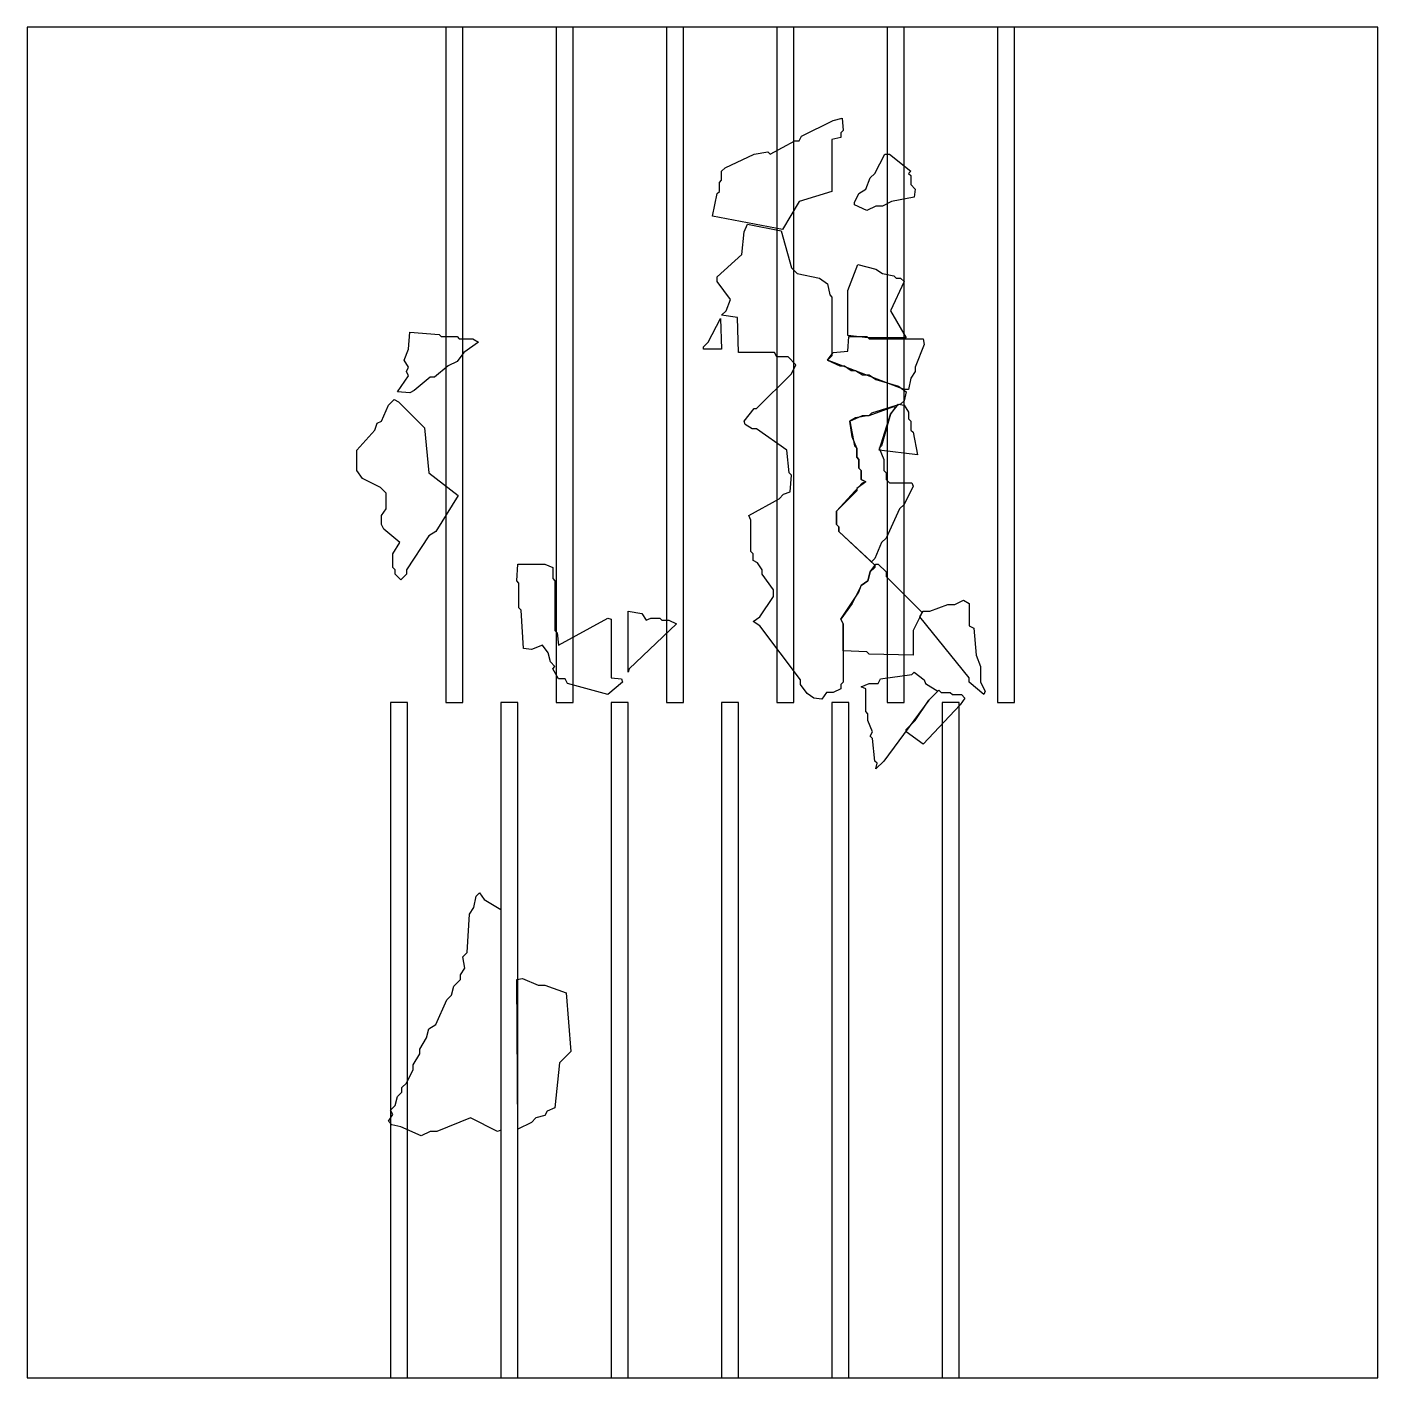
# Model space of a CAD drawing. Header units: millimetres. Extents: x 0 to 283, y 0 to 283.
import ezdxf

# ---------------------------------------------------------------- set-up
doc = ezdxf.new("R2010")
doc.units = ezdxf.units.MM
for name, color, linetype in [('CUT_OUTLINE', 5, 'Continuous'), ('CUT_SLOT', 1, 'Continuous'), ('ENG_D', 3, 'Continuous'), ('ENG_K', 2, 'Continuous'), ('ENG_L', 4, 'Continuous')]:
    doc.layers.add(name, color=color, linetype=linetype)

msp = doc.modelspace()

# ---------------------------------------------------------------- linework, layer by layer
at = {"layer": 'CUT_OUTLINE'}
msp.add_lwpolyline([(0, 0), (282.84, 0), (282.84, 282.84), (0, 282.84), (0, 0)], close=True, dxfattribs=at)
at = {"layer": 'CUT_SLOT'}
for points in [[(87.68, 141.42), (91.24, 141.42), (91.24, 282.84), (87.68, 282.84), (87.68, 141.42)], [(110.77, 141.42), (114.34, 141.42), (114.34, 282.84), (110.77, 282.84), (110.77, 141.42)], [(133.87, 141.42), (137.43, 141.42), (137.43, 282.84), (133.87, 282.84), (133.87, 141.42)], [(156.96, 141.42), (160.52, 141.42), (160.52, 282.84), (156.96, 282.84), (156.96, 141.42)], [(180.05, 141.42), (183.62, 141.42), (183.62, 282.84), (180.05, 282.84), (180.05, 141.42)], [(203.15, 141.42), (206.71, 141.42), (206.71, 282.84), (203.15, 282.84), (203.15, 141.42)], [(76.13, 0), (79.69, 0), (79.69, 141.42), (76.13, 141.42), (76.13, 0)], [(99.22, 0), (102.79, 0), (102.79, 141.42), (99.22, 141.42), (99.22, 0)], [(122.32, 0), (125.88, 0), (125.88, 141.42), (122.32, 141.42), (122.32, 0)], [(145.41, 0), (148.98, 0), (148.98, 141.42), (145.41, 141.42), (145.41, 0)], [(168.51, 0), (172.07, 0), (172.07, 141.42), (168.51, 141.42), (168.51, 0)], [(191.6, 0), (195.16, 0), (195.16, 141.42), (191.6, 141.42), (191.6, 0)]]:
    msp.add_lwpolyline(points, close=True, dxfattribs=at)
at = {"layer": 'ENG_D'}
for points in [[(144.49, 247.96), (144.96, 248.43), (144.96, 250.32), (145.43, 250.79), (145.43, 252.67), (146.14, 253.38), (152.26, 256.21), (155.09, 256.68), (155.56, 256.21), (160.75, 259.04), (161.69, 259.04), (162.16, 259.98), (168.76, 263.28), (170.65, 263.75), (170.88, 261.16), (170.41, 260.69), (170.41, 259.74), (168.53, 259.27), (168.53, 248.43), (161.69, 246.31), (158.16, 240.42), (143.54, 243.24), (144.49, 247.96)], [(173.24, 246.07), (174.18, 247.96), (175.6, 248.9), (176.54, 251.26), (177.48, 252.2), (179.61, 256.21), (180.55, 256.21), (185.03, 252.67), (184.55, 252.2), (185.03, 251.73), (185.03, 249.84), (185.97, 248.9), (185.73, 247.25), (181.02, 246.31), (179.13, 245.37), (177.72, 245.37), (175.83, 244.42), (173.24, 245.6), (173.24, 246.07)], [(167.58, 213.07), (168.76, 214.72), (171.83, 214.96), (172.06, 218.02), (175.83, 218.02), (176.31, 217.55), (187.62, 217.55), (187.85, 216.37), (185.97, 211.66), (185.97, 210.72), (185.03, 209.3), (184.55, 206.95), (183.61, 206.95), (167.58, 213.07)], [(180.78, 201.76), (182.43, 203.88), (183.61, 203.65), (184.55, 202.23), (184.55, 200.82), (185.03, 200.35), (185.03, 198.46), (185.5, 197.99), (186.44, 193.28), (178.43, 194.22), (180.78, 201.76)], [(110.54, 148.96), (109.6, 149.91), (109.13, 151.79), (107.95, 153.44), (105.59, 152.5), (103.94, 152.74), (103.47, 160.75), (103, 161.22), (103, 166.41), (102.53, 166.88), (102.77, 170.41), (108.42, 170.41), (110.07, 169.71), (110.07, 167.35), (110.54, 166.88), (110.54, 156.51), (111.02, 156.03), (111.25, 153.44), (121.62, 159.1), (122.33, 158.86), (122.33, 146.61), (124.45, 146.37), (124.69, 145.66), (121.62, 143.07), (113.14, 145.43), (112.67, 146.37), (111.25, 146.37), (110.07, 148.49), (110.54, 148.96)], [(187.62, 160.51), (189.03, 160.51), (192.8, 161.93), (194.22, 161.93), (196.1, 162.87), (197.28, 162.16), (197.28, 157.45), (198.23, 156.98), (198.7, 151.32), (199.64, 148.96), (199.64, 145.66), (200.58, 143.78), (200.35, 143.07), (197.28, 145.66), (197.28, 146.61), (186.91, 159.33), (187.62, 160.51)], [(129.64, 158.63), (130.58, 159.1), (132.46, 159.1), (132.94, 158.63), (134.35, 158.63), (136, 157.92), (126.1, 148.49), (125.87, 147.79), (125.87, 160.51), (128.69, 160.04), (129.64, 158.63)], [(190.92, 144.01), (191.39, 143.54), (193.28, 143.54), (193.75, 143.07), (195.63, 143.07), (196.34, 142.36), (195.4, 140.95), (187.62, 132.7), (184.08, 135.29), (184.08, 135.76), (185.97, 137.65), (188.8, 141.89), (190.92, 144.01)], [(76.13, 56.1), (77.07, 57.04), (77.55, 58.93), (78.49, 59.87), (78.49, 60.81), (79.43, 61.75), (80.85, 64.58), (80.85, 65.53), (82.26, 67.88), (82.26, 68.83), (83.67, 71.18), (84.15, 73.07), (85.56, 74.01), (87.92, 79.2), (88.86, 80.14), (89.33, 82.02), (90.75, 83.44), (90.75, 84.38), (91.69, 85.8), (91.22, 88.15), (92.16, 89.1), (92.63, 97.11), (93.57, 98.52), (94.05, 100.88), (94.75, 101.59), (95.7, 100.17), (99.23, 98.05), (99.23, 51.85), (98.52, 51.62), (92.87, 54.45), (85.8, 51.62), (84.38, 51.62), (82.5, 50.68), (78.25, 52.56), (76.37, 53.03), (75.66, 53.74), (76.6, 55.15), (76.13, 56.1)], [(112.9, 80.61), (113.84, 68.35), (111.49, 66), (110.54, 56.57), (108.89, 55.86), (108.42, 54.92), (106.54, 54.45), (105.59, 53.5), (102.77, 52.09), (102.53, 83.44), (103.71, 83.67), (107.01, 82.26), (108.42, 82.26), (112.9, 80.61)]]:
    msp.add_lwpolyline(points, close=True, dxfattribs=at)
at = {"layer": 'ENG_K'}
for points in [[(163.34, 143.31), (161.93, 145.19), (161.93, 146.14), (153.44, 157.45), (152.03, 158.39), (153.44, 159.33), (156.27, 163.58), (156.27, 164.99), (153.91, 168.29), (153.91, 169.23), (152.97, 170.65), (152.03, 171.12), (152.03, 172.53), (151.56, 173.01), (151.56, 179.61), (151.09, 180.55), (157.45, 184.08), (158.39, 185.03), (159.81, 185.5), (160.04, 189.03), (159.57, 189.5), (159.1, 194.22), (152.74, 198.7), (151.79, 198.7), (150.38, 199.64), (150.14, 200.35), (152.26, 202.94), (152.74, 202.94), (160.04, 210.25), (160.98, 212.13), (159.33, 213.78), (156.98, 213.78), (156.51, 214.72), (148.96, 214.72), (148.73, 222.03), (145.43, 222.5), (146.37, 223.45), (147.31, 225.8), (144.49, 229.57), (144.49, 230.52), (149.67, 235.23), (150.14, 239.94), (150.85, 241.59), (157.92, 240.18), (160.04, 232.4), (161.22, 231.22), (165.93, 230.28), (167.58, 229.1), (168.06, 226.75), (168.53, 226.27), (168.53, 214.02), (167.58, 213.07), (170.18, 211.9), (171.12, 211.9), (172.53, 210.95), (173.48, 210.95), (174.89, 210.01), (176.31, 210.01), (177.72, 209.07), (182.43, 207.65), (184.08, 206.48), (183.61, 204.59), (182.9, 203.88), (176.78, 202), (176.31, 201.53), (173.48, 201.05), (172.3, 200.35), (173.24, 195.16), (173.71, 194.69), (173.71, 192.8), (174.18, 192.33), (174.18, 190.45), (174.66, 189.98), (174.66, 188.09), (175.6, 187.62), (173.71, 186.2), (173.71, 185.73), (169.47, 181.49), (169.47, 178.66), (169.94, 178.19), (169.94, 177.25), (177.48, 170.18), (177.48, 169.71), (176.54, 168.76), (176.07, 166.88), (174.66, 165.93), (172.77, 162.16), (170.41, 158.86), (170.88, 157.92), (170.88, 145.66), (170.41, 145.19), (170.41, 144.25), (168.76, 143.54), (167.35, 143.54), (166.41, 142.13), (164.76, 142.36), (163.34, 143.31)], [(141.66, 215.9), (142.6, 216.85), (145.19, 221.8), (145.43, 215.43), (141.66, 215.43), (141.66, 215.9)]]:
    msp.add_lwpolyline(points, close=True, dxfattribs=at)
at = {"layer": 'ENG_L'}
for points in [[(171.83, 218.26), (171.83, 227.69), (173.95, 233.11), (177.72, 232.17), (179.13, 231.22), (181.49, 230.75), (181.96, 230.28), (182.9, 230.28), (183.61, 229.57), (180.78, 223.45), (184.08, 217.79), (176.07, 217.79), (171.83, 218.26)], [(79.9, 209.78), (79.43, 210.72), (79.9, 211.66), (78.96, 213.07), (79.9, 215.43), (80.14, 218.97), (86.27, 218.5), (86.74, 218.02), (90.04, 218.02), (90.51, 217.55), (93.34, 217.55), (94.52, 216.85), (91.45, 214.72), (90.04, 212.84), (88.15, 211.9), (85.32, 209.54), (84.38, 209.54), (81.08, 206.71), (80.14, 206.24), (77.55, 206.48), (79.9, 209.78)], [(76.6, 169.71), (76.6, 172.53), (78.02, 174.89), (74.72, 177.72), (74.25, 178.66), (74.25, 180.55), (75.19, 181.96), (75.19, 185.26), (74.01, 186.44), (70.24, 188.33), (69.06, 189.98), (69.06, 194.22), (72.83, 198.46), (73.3, 199.88), (74.25, 200.35), (75.66, 203.65), (76.84, 204.83), (77.78, 204.35), (83.2, 198.93), (84.15, 189.5), (90.27, 184.79), (85.56, 177.25), (84.15, 176.31), (79.43, 169.23), (79.43, 168.29), (78.25, 167.11), (77.07, 168.29), (77.07, 169.23), (76.6, 169.71)], [(169.47, 178.66), (169.47, 181.49), (174.89, 187.38), (175.6, 187.62), (174.66, 188.09), (174.66, 189.98), (174.18, 190.45), (174.18, 192.33), (173.71, 192.8), (173.71, 194.69), (172.77, 197.05), (172.3, 200.35), (174.89, 201.53), (176.31, 201.53), (181.49, 203.41), (181.73, 203.18), (180.78, 201.76), (178.9, 195.16), (178.43, 194.69), (179.37, 192.33), (179.37, 189.98), (179.84, 189.5), (179.84, 188.09), (180.55, 187.38), (185.26, 187.38), (185.5, 186.68), (183.61, 182.9), (182.67, 181.96), (179.84, 175.83), (178.9, 174.89), (177.48, 171.59), (176.78, 170.88), (169.94, 177.25), (169.94, 178.19), (169.47, 178.66)], [(170.88, 152.26), (170.88, 157.92), (170.41, 158.86), (174.18, 164.52), (174.66, 165.93), (176.07, 166.88), (176.54, 168.76), (177.72, 170.41), (178.19, 170.41), (179.84, 168.76), (179.84, 167.82), (187.38, 160.28), (185.5, 156.51), (185.5, 151.32), (176.31, 151.56), (175.83, 152.03), (170.88, 152.26)], [(177.01, 133.88), (176.54, 134.35), (177.01, 135.29), (176.07, 137.65), (176.07, 139.06), (175.6, 139.54), (175.6, 144.25), (174.66, 144.72), (176.31, 145.43), (178.19, 145.43), (178.66, 146.37), (185.26, 147.31), (185.73, 147.79), (187.85, 146.14), (188.09, 145.43), (190.68, 143.78), (188.8, 141.89), (179.37, 129.16), (177.72, 127.51), (177.96, 128.69), (177.48, 129.16), (177.01, 133.88)]]:
    msp.add_lwpolyline(points, close=True, dxfattribs=at)

doc.saveas('drawing.dxf')
